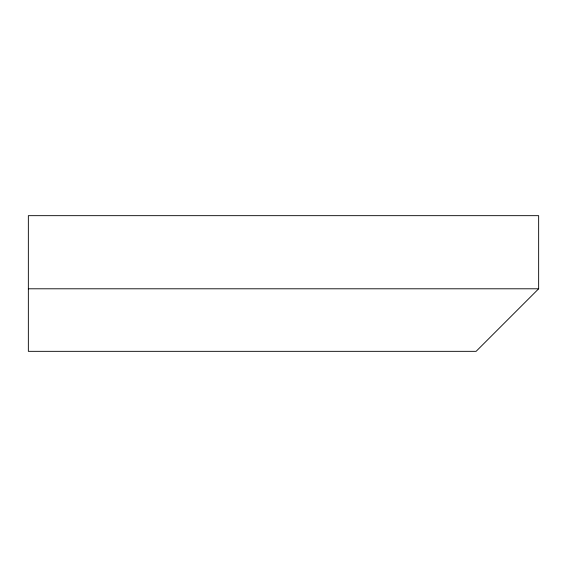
<?xml version="1.0" encoding="UTF-8"?>
<svg xmlns="http://www.w3.org/2000/svg" width="567" height="567" viewBox="0 0 567 567"><rect width="100%" height="100%" fill="white"/><g stroke="black" fill="none" stroke-linecap="round" stroke-linejoin="round"><path stroke-width="0.85" d="M538.65 288.794L476.11 351.334L28.35 351.334L28.35 215.666L538.65 215.666L538.65 288.794L28.35 288.794"/></g></svg>
